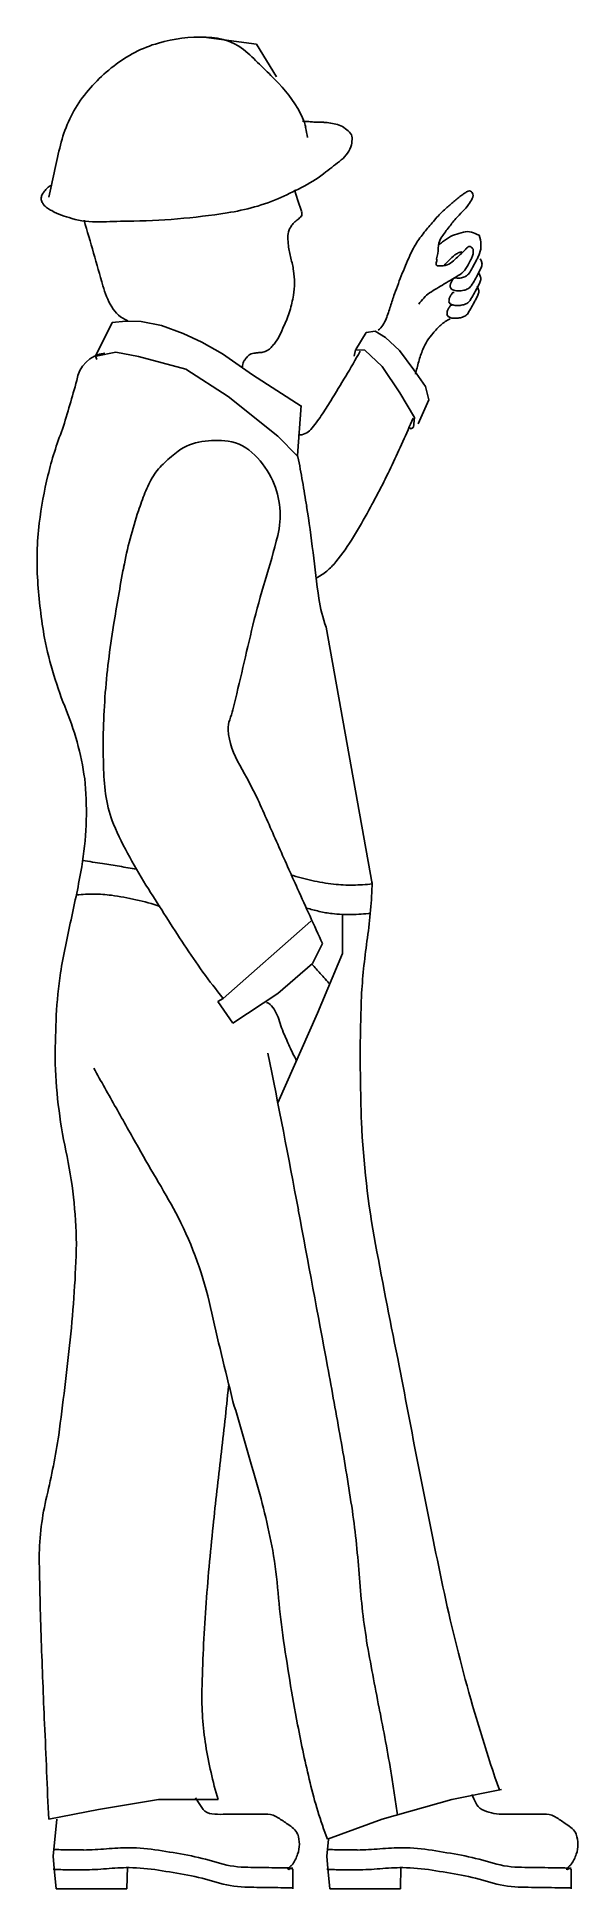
# Model space of a CAD drawing. Extents: x -6.2 to 14.8, y -0.3 to 71.7.
import ezdxf

# ---------------------------------------------------------------- set-up
doc = ezdxf.new("R2010")
doc.units = 0
doc.header["$LTSCALE"] = 254
doc.header["$MEASUREMENT"] = 0
doc.layers.get('0').update_dxf_attribs({"linetype": 'CONTINUOUS'})

msp = doc.modelspace()

# ---------------------------------------------------------------- linework, layer by layer
at = {"linetype": 'Continuous'}
for p, q in [((0.286, 71.672), (2.342, 71.402)), ((2.342, 71.402), (3.114, 70.133)), ((3.816, 65.728), (3.948, 65.313)), ((3.948, 65.313), (4.08, 64.898)), ((-3.27, 60.581), (-3.925, 59.27)), ((-2.744, 60.63), (-3.27, 60.581)), ((-2.148, 60.611), (-2.744, 60.63)), ((-1.363, 60.462), (-2.148, 60.611)), ((-0.51, 60.154), (-1.363, 60.462)), ((0.215, 59.806), (-0.51, 60.154)), ((1.009, 59.36), (0.215, 59.806)), ((6.605, 60.189), (6.2, 59.532)), ((6.948, 60.236), (6.605, 60.189)), ((7.356, 59.996), (6.948, 60.236)), ((7.899, 59.485), (7.356, 59.996)), ((-3.925, 59.27), (-3.875, 59.141)), ((-3.131, 59.419), (-3.895, 59.27)), ((-2.253, 59.252), (-3.131, 59.419)), ((-0.41, 58.764), (-2.253, 59.252)), ((2.181, 58.545), (1.009, 59.36)), ((6.133, 59.272), (6.188, 59.516)), ((6.188, 59.516), (6.554, 59.504)), ((6.554, 59.504), (7.227, 58.871)), ((8.454, 58.729), (7.899, 59.485)), ((1.229, 57.705), (-0.41, 58.764)), ((4.076, 57.328), (2.181, 58.545)), ((7.227, 58.871), (7.911, 57.844)), ((8.903, 58.092), (8.454, 58.729)), ((3.163, 56.157), (1.229, 57.705)), ((7.911, 57.844), (8.474, 56.88)), ((9.04, 57.573), (8.903, 58.092)), ((4.069, 57.349), (3.933, 55.411)), ((8.619, 56.633), (9.04, 57.573)), ((8.356, 56.444), (8.285, 56.475)), ((8.446, 56.511), (8.356, 56.444)), ((8.474, 56.88), (8.446, 56.511)), ((3.937, 55.384), (3.163, 56.157)), ((3.946, 55.357), (3.937, 55.384)), ((5.04, 48.725), (6.839, 38.747)), ((5.678, 37.536), (5.678, 36.039)), ((1.035, 34.298), (4.449, 37.303)), ((4.904, 36.426), (4.517, 35.652)), ((5.678, 36.039), (4.711, 33.718)), ((4.517, 35.652), (3.163, 34.492)), ((0.833, 34.181), (1.035, 34.298)), ((1.422, 33.331), (0.833, 34.181)), ((3.163, 34.492), (1.422, 33.331)), ((4.711, 33.718), (3.163, 30.236)), ((-3.801, 2.767), (-1.48, 3.154)), ((-1.48, 3.154), (0.068, 3.154)), ((-0.036, 3.213), (0.113, 2.99)), ((0.068, 3.154), (0.842, 3.154)), ((0.113, 2.99), (0.261, 2.767)), ((7.225, 2.38), (9.934, 3.154)), ((9.934, 3.154), (11.868, 3.541)), ((-5.735, 2.38), (-3.801, 2.767)), ((-5.425, 2.388), (-5.57, 0.941)), ((1.035, 2.574), (1.519, 2.574)), ((1.519, 2.574), (2.002, 2.574)), ((2.002, 2.574), (2.389, 2.574)), ((2.389, 2.574), (2.776, 2.574)), ((5.098, 1.606), (7.225, 2.38)), ((11.868, 2.574), (12.352, 2.574)), ((12.352, 2.574), (12.835, 2.574)), ((12.835, 2.574), (13.222, 2.574)), ((13.222, 2.574), (13.609, 2.574)), ((5.137, 1.612), (5.07, 0.941)), ((-5.57, 0.941), (-5.525, 0.471)), ((5.07, 0.941), (5.114, 0.471)), ((-5.525, 0.471), (-5.458, -0.328)), ((-2.707, -0.328), (-2.684, 0.538)), ((3.743, 0.446), (3.743, 0.059)), ((3.743, 0.059), (3.743, -0.328)), ((5.114, 0.471), (5.182, -0.328)), ((7.933, -0.328), (7.955, 0.538)), ((14.576, 0.446), (14.576, 0.059)), ((14.576, 0.059), (14.576, -0.328)), ((-5.458, -0.328), (-2.707, -0.328)), ((5.182, -0.328), (7.933, -0.328))]:
    msp.add_line(p, q, dxfattribs=at)
for centre, radius, start, end in [((-0.066, 66.543), 5.096, 106.1015, 128.20163), ((0.191, 65.623), 6.052, 88.26398, 106.021), ((0.384, 69.248), 2.424, 48.12176, 90.24161), ((-31.89, 35.489), 49.127, 44.43176, 46.37863), ((0.749, 65.425), 6.479, 127.74995, 145.2502), ((-0.296, 66.442), 4.897, 25.33994, 44.60222), ((-0.065, 66.184), 5.38, 146.94649, 167.44821), ((2.314, 67.768), 1.973, 11.37345, 22.95246), ((4.923, 76.201), 7.835, 264.19771, 265.6113), ((-19.179, 63.429), 23.899, 10.45016, 11.41089), ((6.54, 97.262), 28.958, 265.61121, 265.99371), ((4.829, 73.112), 4.748, 266.22477, 268.83688), ((4.521, 57.936), 10.431, 87.64731, 88.83653), ((4.839, 66.364), 1.997, 78.98611, 86.82547), ((3.587, 59.926), 8.556, 77.16445, 78.99834), ((5.319, 67.588), 0.701, 53.48228, 76.03326), ((3.461, 65.047), 3.849, 49.57879, 53.76137), ((5.75, 67.755), 0.303, 359.83848, 47.1114), ((5.1, 67.714), 0.954, 346.36136, 2.41682), ((132.976, 36.051), 141.791, 167.24623, 168.03645), ((4.921, 67.801), 1.149, 308.21024, 344.24167), ((1.785, 70.484), 5.195, 297.63426, 308.73568), ((-6.095, 81.243), 18.528, 306.92265, 309.26459), ((-5.611, 65.358), 0.431, 152.28289, 171.22289), ((-5.5, 65.303), 0.555, 137.78722, 152.56369), ((-2.893, 63.183), 3.915, 137.80305, 140.44426), ((-5.6, 65.645), 0.256, 100.70966, 139.06525), ((-3.291, 80.157), 16.119, 294.07742, 297.67049), ((13.315, 61.403), 5.095, 125.90807, 130.52617), ((12.639, 62.376), 3.911, 124.12403, 126.24139), ((10.903, 64.938), 0.817, 114.04605, 124.14991), ((10.609, 65.576), 0.114, 65.38386, 109.81074), ((10.599, 65.533), 0.158, 35.50029, 68.71774), ((10.52, 65.514), 0.236, 329.34669, 27.94592), ((-5.768, 65.395), 0.271, 173.74902, 205.16362), ((-5.412, 65.551), 0.66, 204.31721, 217.59701), ((-5.524, 65.475), 0.524, 218.50242, 239.22283), ((-15.28, 49.223), 18.431, 58.41813, 59.01722), ((-4.741, 66.336), 1.667, 237.84725, 252.2665), ((-2.988, 91.316), 26.806, 274.81776, 278.98064), ((-0.217, 73.987), 9.258, 278.78401, 285.53631), ((0.401, 71.776), 6.962, 285.50736, 294.47462), ((3.672, 64.758), 0.431, 5.69214, 18.89017), ((12.438, 61.91), 4.138, 131.54407, 139.21609), ((29.267, 42.741), 29.646, 130.52372, 131.31807), ((13.982, 61.18), 5.193, 134.4754, 138.54275), ((8.89, 66.368), 2.077, 314.45353, 324.59262), ((9.334, 66.083), 1.55, 323.64917, 333.60847), ((4.634, 95.521), 32.321, 252.19519, 252.94462), ((-3.895, 67.815), 3.331, 253.43474, 272.03805), ((159357.705, 45598.427), 165739.565, 195.94601295, 195.94647131), ((5.231, -208.763), 273.397, 91.6584, 91.88804), ((-2.753, 88.507), 23.988, 270.17128, 274.8226), ((4.22, 63.919), 0.666, 157.34152, 183.57439), ((4.625, 63.708), 1.121, 146.72474, 155.37184), ((4.465, 63.814), 0.929, 136.35174, 146.77513), ((4.73, 63.491), 1.345, 125.94798, 134.19684), ((3.511, 65.173), 0.732, 305.88496, 320.94076), ((3.972, 64.784), 0.13, 326.06445, 7.43264), ((12.761, 60.949), 5.005, 139.66103, 145.94091), ((29.502, 47.182), 26.679, 139.20495, 140.39761), ((17.085, 58.693), 9.167, 142.73827, 145.74314), ((17.078, 58.698), 9.158, 139.73218, 142.7398), ((11.62, 59.52), 4.737, 105.16975, 109.51798), ((10.525, 63.522), 0.588, 73.58533, 104.1775), ((10.287, 62.643), 1.498, 62.00464, 74.35709), ((9.839, 64.223), 6.293, 183.14987, 185.99709), ((6.471, 63.845), 2.904, 185.53169, 195.34618), ((11.512, 61.791), 3.499, 145.91382, 154.88244), ((8.062, 63.469), 1.343, 341.89114, 359.71945), ((10.181, 63.465), 0.777, 150.02135, 180.1832), ((1061.52, -1350.719), 1762.725, 126.639258, 126.645446), ((870.254, -1093.552), 1442.229, 126.631605, 126.639168), ((10.456, 62.796), 1.261, 109.40953, 125.60183), ((8.7, 64.935), 2.321, 315.59162, 319.20829), ((11.029, 62.926), 0.754, 128.15667, 139.23797), ((10.613, 63.426), 0.105, 55.7361, 118.64476), ((10.598, 63.361), 0.17, 21.95121, 63.87121), ((10.472, 63.343), 0.295, 358.04979, 16.1175), ((9.849, 63.542), 1.217, 3.2435, 20.3616), ((10.247, 63.557), 0.819, 338.70264, 3.81569), ((10277.4, 3001.026), 10692.875, 195.9464665, 195.9535712), ((-0.987, 61.8), 4.83, 9.41433, 15.32983), ((22.572, 56.715), 15.668, 155.24296, 158.37638), ((9.392, 62.848), 0.0755, 146.71269, 243.10589), ((9.046, 62.987), 0.299, 341.108, 12.51788), ((9.468, 63.685), 0.911, 263.07976, 282.9445), ((11.351, 61.469), 2.165, 134.822, 142.71401), ((9.537, 63.424), 0.641, 282.13543, 309.98876), ((11.493, 61.328), 2.366, 127.62113, 134.84671), ((2.183, 71.797), 11.785, 311.22158, 312.57512), ((10.417, 62.721), 0.605, 112.83571, 127.42639), ((4.009, 69.81), 9.086, 312.57485, 314.33036), ((10.44, 62.67), 0.661, 99.62513, 112.99149), ((9.774, 63.151), 0.852, 304.07876, 326.21771), ((8.871, 63.768), 1.946, 325.91008, 335.74631), ((8.434, 63.957), 2.618, 325.86963, 331.80438), ((4.432, 65.992), 6.91, 334.05194, 335.27256), ((10.077, 63.392), 0.695, 335.23001, 347.3064), ((-13.631, 75.789), 27.655, 331.79935, 332.36199), ((10.255, 63.348), 0.512, 347.74477, 358.24135), ((7.777, 64.611), 3.505, 331.89273, 334.59834), ((8.089, 64.463), 3.159, 334.59693, 337.59837), ((9.811, 63.239), 1.367, 333.22731, 340.16004), ((10.494, 62.731), 0.629, 16.81539, 30.07783), ((10.877, 62.842), 0.23, 343.00878, 17.92958), ((-0.499, 62.843), 3.249, 195.0288, 210.64815), ((0.991, 62.107), 2.821, 350.51717, 0.17564), ((0.427, 62.107), 3.385, 0.13527, 8.19415), ((34.286, 52.071), 28.269, 158.37531, 160.11249), ((81.467, -56.304), 138.469, 121.2493, 121.38772), ((20.219, 44.461), 20.551, 119.99865, 121.00246), ((10.262, 61.977), 0.393, 165.69524, 182.94597), ((9.983, 61.971), 0.114, 187.27018, 237.09547), ((10.214, 61.992), 0.343, 146.35459, 166.05577), ((11.021, 61.517), 1.278, 143.17872, 148.68631), ((5.962, 69.157), 7.966, 299.99837, 302.58757), ((10.048, 62.264), 0.0541, 60.90273, 158.95979), ((10.194, 62.93), 0.629, 259.90627, 270.07944), ((10.195, 62.943), 0.642, 270.02131, 279.9909), ((10.216, 62.812), 0.509, 280.1579, 300.09725), ((10.274, 62.722), 0.402, 299.43844, 324.48128), ((10.383, 62.21), 0.368, 298.74182, 326.02367), ((6.907, 64.425), 4.49, 327.37305, 330.83597), ((3.481, 66.337), 8.412, 330.83466, 332.68344), ((3.618, 65.766), 8.249, 332.09193, 333.24311), ((10.37, 61.668), 0.627, 16.81143, 30.11361), ((3.739, 66.302), 8.168, 332.07285, 333.23549), ((9.755, 62.672), 1.376, 333.23492, 340.12553), ((10.447, 62.161), 0.627, 16.81143, 30.11361), ((10.829, 62.272), 0.23, 342.97394, 17.92945), ((-1.137, 62.469), 4.98, 343.19241, 350.43975), ((17.859, 58.128), 10.762, 160.68482, 163.40601), ((13.603, 57.377), 6.32, 138.94772, 141.7097), ((9.668, 60.806), 1.1, 123.32136, 139.04314), ((22.32, 40.64), 24.906, 121.38768, 122.15727), ((10.903, 60.449), 1.286, 143.26786, 148.74132), ((10.213, 61.406), 0.392, 165.66031, 182.91036), ((9.934, 61.4), 0.114, 187.24474, 237.11155), ((10.166, 61.42), 0.343, 146.38788, 166.01853), ((9.922, 61.199), 0.0543, 61.19025, 158.9107), ((10.077, 61.587), 0.348, 234.08818, 251.62056), ((10.979, 60.943), 1.285, 143.26665, 148.744), ((10.125, 62.158), 0.348, 234.0777, 251.62921), ((10, 61.693), 0.0543, 61.18992, 158.90923), ((10.123, 61.741), 0.509, 252.10864, 273.45947), ((10.172, 62.312), 0.509, 252.11703, 273.44832), ((10.075, 62.653), 1.422, 273.1993, 280.94847), ((10.124, 63.219), 1.418, 273.18861, 280.96272), ((10.254, 61.772), 0.523, 279.96998, 299.4548), ((10.303, 62.341), 0.522, 279.99426, 299.50457), ((10.335, 61.639), 0.367, 298.6882, 326.05274), ((6.845, 63.859), 4.503, 327.4127, 330.86417), ((3.313, 65.292), 8.459, 330.86029, 332.6983), ((3.387, 65.787), 8.462, 330.86288, 332.7002), ((3.548, 65.269), 8.241, 332.09113, 333.24345), ((9.678, 62.179), 1.376, 333.23528, 340.12565), ((10.752, 61.778), 0.23, 342.97394, 17.92945), ((-2.247, 61.766), 1.197, 208.94627, 249.31114), ((-0.388, 62.241), 4.197, 334.62831, 343.22117), ((5.873, 61.326), 1.621, 328.28516, 338.02485), ((2.467, 62.714), 5.299, 337.88704, 343.40928), ((10.318, 59.619), 1.183, 112.45672, 133.41761), ((10.137, 60.912), 0.393, 165.67437, 182.88112), ((9.857, 60.907), 0.114, 187.20361, 237.02802), ((10.089, 60.927), 0.343, 146.38788, 166.03196), ((10, 61.093), 0.348, 234.01042, 251.56125), ((10.046, 61.245), 0.507, 252.0559, 273.4658), ((9.997, 62.153), 1.416, 273.20349, 280.98837), ((10.176, 61.278), 0.523, 280.01286, 299.51133), ((10.257, 61.146), 0.368, 298.74676, 326.06656), ((6.757, 63.372), 4.516, 327.41988, 330.86149), ((1.895, 60.691), 1.476, 319.56009, 335.20499), ((-31.723, 76.288), 38.535, 335.11435, 335.71894), ((6.657, 60.837), 0.697, 306.29086, 328.59782), ((11.058, 58.578), 2.444, 148.28223, 157.0227), ((10.79, 58.745), 2.128, 138.30213, 148.32983), ((12.338, 57.46), 4.139, 133.18192, 139.26072), ((-3.43, 58.154), 1.233, 96.39574, 172.43433), ((2.077, 58.922), 0.275, 152.19149, 173.55072), ((2.629, 58.592), 0.917, 143.53662, 150.0597), ((3.082, 58.258), 1.48, 139.49874, 143.54615), ((2.9, 58.443), 1.222, 136.68833, 140.56505), ((2.242, 59.064), 0.317, 121.93307, 136.77162), ((2.236, 59.048), 0.328, 100.70672, 119.56955), ((2.659, 56.849), 2.567, 98.42963, 100.86828), ((2.526, 57.828), 1.579, 93.4861, 98.87252), ((2.325, 61.136), 1.735, 273.48696, 278.38912), ((2.503, 59.838), 0.425, 280.1511, 294.43589), ((2.017, 60.912), 1.604, 294.36121, 298.17149), ((2.537, 59.926), 0.489, 298.94649, 318.79485), ((-3.425, 65.183), 8.438, 318.61049, 319.77885), ((-20.361, 74.194), 30.518, 329.02543, 331.13202), ((21.049, 55.672), 12.858, 164.74908, 167.00325), ((12.43, 58.023), 3.924, 157.38682, 164.75962), ((-3.97, 59.628), 5.814, 352.30088, 353.3267), ((-61.33, 98.786), 78.301, 328.2045, 329.02566), ((-82.27, 80.069), 80.608, 342.94726, 344.34457), ((-0.328, 60.416), 6.231, 320.03828, 326.27831), ((-8.871, 66.121), 16.504, 326.27159, 328.63049), ((7.34, 51.491), 13.483, 158.51272, 166.53749), ((3.962, 56.863), 0.663, 269.99459, 293.68734), ((3.995, 56.811), 0.602, 292.82179, 318.80943), ((-32.962, 74.317), 44.918, 334.59571, 337.12625), ((3.068, 50.567), 6.272, 126.99131, 133.28699), ((0.492, 53.93), 2.037, 97.91909, 126.03252), ((0.782, 52.18), 3.81, 83.26627, 98.60341), ((0.955, 54.167), 1.817, 43.73966, 81.34882), ((0.781, 52.99), 2.941, 133.21702, 146.57311), ((-0.094, 53.031), 3.362, 24.32968, 45.36852), ((-21.274, 50.14), 25.753, 9.50752, 11.68745), ((-21.961, 69.091), 32.739, 331.12611, 334.59729), ((10.887, 50.636), 17.132, 166.51571, 172.83727), ((1.596, 52.558), 3.859, 147.88694, 158.82899), ((-0.004, 53.087), 3.257, 4.96159, 24.09119), ((-372.257, -8.644), 381.626, 9.36065, 9.50778), ((11.82, 48.589), 14.826, 158.79543, 161.65549), ((-0.029, 53.062), 3.284, 346.37745, 5.35296), ((-33.723, 47.27), 38.505, 6.51246, 9.2018), ((-15.383, 65.29), 25.144, 328.74136, 331.47378), ((5.802, 51.338), 12, 173.13772, 183.85453), ((13.814, 47.876), 16.944, 161.48833, 169.18827), ((-36.246, 62.42), 40.691, 343.03755, 345.5823), ((-1.25, 56.709), 8.609, 320.79165, 328.75485), ((87.014, 61.053), 83.016, 186.51289, 187.76055), ((3.319, 52.996), 2.722, 309.96308, 320.54313), ((15.573, 51.981), 21.792, 183.81543, 189.7346), ((64.844, 38.117), 68.898, 169.1766, 171.07419), ((33.531, 41.137), 32.26, 163.03725, 166.24652), ((3.749, 52.476), 2.047, 296.04831, 310.07374), ((12.453, 51.186), 7.811, 189.89869, 198.36164), ((9.769, 51.503), 15.999, 191.56122, 202.10903), ((26.828, 43.793), 30.464, 170.52794, 175.82594), ((1679.872, -346.604), 1723.644, 166.738028, 166.794178), ((-1140.206, 315.143), 1173.035, 346.711604, 346.79411), ((-15.2, 41.349), 10.956, 6.83139, 22.16237), ((22.235, 44.123), 25.859, 175.81482, 182.05371), ((-2.899, 46.724), 4.486, 339.22931, 344.39927), ((2.242, 44.77), 1.014, 158.97892, 181.44864), ((4.712, 45.122), 3.504, 186.19582, 210.20959), ((-18.516, 31.744), 23.301, 26.21188, 29.89958), ((-17.47, 41.589), 13.191, 357.57147, 4.62304), ((5.365, 43.448), 8.976, 181.6041, 188.56683), ((0.828, 42.758), 4.387, 188.48193, 202.64709), ((-3453.555, -1489.655), 3780.162, 23.874269, 23.903146), ((11.18, 47.303), 15.693, 203.40798, 208.62649), ((-17.31, 41.577), 13.031, 350.45404, 357.59194), ((-14.749, -31.688), 72.087, 81.45526, 81.76465), ((15.732, 49.785), 20.877, 208.62072, 212.5451), ((311.184, 176.625), 336.845, 203.87424, 204.1983), ((-48.229, 47.181), 44.453, 347.22579, 349.9408), ((-10.445, -3.04), 43.118, 80.93803, 81.4553), ((-29.167, -120.477), 162.037, 80.70417, 80.94092), ((-15.924, -39.566), 80.05, 80.22487, 80.70409), ((6.184, 46.72), 8.022, 251.69815, 257.81199), ((-3.99, 31.215), 7.136, 89.91729, 95.35524), ((-3.986, 33.285), 5.066, 82.28291, 89.93433), ((-4.885, 26.717), 11.695, 77.47911, 82.23466), ((112.924, 110.468), 135.457, 212.06644, 213.15712), ((288.292, 166.51), 311.818, 204.22707, 204.44182), ((6.276, 47.138), 8.45, 257.79991, 263.60526), ((6.037, 45.061), 6.36, 263.66421, 270.45063), ((6.032, 45.849), 7.147, 270.43555, 276.47611), ((-10.838, 39.228), 17.676, 351.63075, 358.64271), ((-4.159, 29.979), 8.354, 70.83825, 77.49049), ((6.901, 46.832), 9.395, 253.80737, 256.92108), ((277.508, 161.609), 299.973, 204.44185, 204.66508), ((5.807, 42.122), 4.56, 256.91328, 263.3214), ((5.919, 43.573), 6.014, 263.86624, 271.03596), ((5.839, 48.168), 10.61, 271.02405, 275.09345), ((32.496, 28.878), 38.32, 167.22551, 170.37475), ((21.492, 50.732), 26.24, 213.15271, 218.77642), ((32.361, 32.875), 25.987, 171.636, 176.41011), ((9.685, 32.974), 15.147, 171.22025, 177.48387), ((33.166, 60.353), 37.857, 220.79569, 221.14611), ((24.829, 53.068), 26.785, 221.14618, 221.64145), ((41.767, 68.135), 49.455, 221.64748, 221.9869), ((35.286, 62.302), 40.736, 221.9869, 222.39897), ((2.604, 33.717), 0.436, 31.69446, 74.41768), ((1.157, 32.743), 2.18, 24.40108, 33.49556), ((60.55, 32.095), 54.179, 177.45342, 180.09715), ((41.522, 31.569), 47.016, 177.47728, 179.49794), ((1.246, 32.763), 2.091, 15.40887, 24.91635), ((5.989, 34.071), 2.829, 195.42018, 202.45618), ((127.117, 86.452), 134.798, 203.36622, 203.62887), ((8.992, 34.773), 5.862, 203.62356, 209.65449), ((13.337, 32.325), 18.832, 181.04696, 192.13352), ((-398.869, -49.278), 409.821, 10.59622, 11.46344), ((79.436, 32.126), 73.065, 180.09641, 182.05702), ((360.918, 235.415), 417.979, 209.18595, 209.42934), ((-2059.587, -1130.106), 2361.139, 29.386317, 29.429404), ((41.055, 31.058), 34.672, 182.5711, 190.51072), ((-23.027, 24.507), 18.363, 0.76857, 12.13589), ((85.802, 78.543), 101.285, 209.61261, 210.49496), ((-37.816, 5.741), 42.179, 28.37667, 30.49517), ((-3038.658, -543.119), 3095.405, 10.481364, 10.596185), ((-14.13, 19.008), 15.038, 12.58123, 26.79182), ((-50.353, 25.863), 45.701, 353.92626, 358.60759), ((244.916, 68.828), 242.003, 190.49841, 191.63858), ((129.971, 51.326), 132.642, 192.64732, 194.2706), ((-142.389, 35.65), 138.256, 352.38034, 353.92891), ((-244.718, -26.786), 254.156, 9.96224, 10.60395), ((415.299, 96.002), 414.437, 190.56607, 191.73925), ((-138.103, 32.927), 140.024, 353.26423, 354.38034), ((507.147, 164.309), 526.289, 196.06964, 196.39691), ((-35.416, 21.976), 30.421, 346.64125, 351.19131), ((-112.387, -3.543), 119.799, 8.60101, 9.96235), ((267.16, -14.937), 268.056, 173.26422, 173.84726), ((-27.492, 6.985), 31.016, 10.85416, 16.40091), ((4.677, 12.447), 10.789, 166.59669, 179.35724), ((90.805, 4.234), 90.662, 173.94787, 175.97265), ((-34.878, 8.753), 41.327, 4.17179, 7.81641), ((163.719, 15.09), 169.849, 180.85083, 181.94288), ((-15.618, 9.658), 18.856, 4.64304, 9.67372), ((36.173, 13.935), 29.913, 184.17001, 189.20298), ((74.091, 25.086), 65.937, 191.72936, 199.08842), ((32.435, 13.561), 29.356, 184.64508, 187.87818), ((72.901, 5.494), 72.714, 175.97197, 178.49632), ((148.861, 31.192), 147.107, 188.46481, 189.15236), ((285.038, 19.205), 291.238, 181.94276, 182.57966), ((147.534, 34.444), 143.142, 190.17756, 191.24073), ((12.117, 7.156), 11.907, 178.81485, 189.17924), ((55.417, 16.137), 52.458, 189.15225, 191.08009), ((-70.023, -8.795), 78.671, 9.30665, 11.24091), ((-1325.885, -50.765), 1321.205, 2.385979, 2.466651), ((54.417, 15.645), 51.383, 190.75655, 193.32651), ((16.814, 7.903), 16.663, 189.13665, 196.55729), ((124.037, 9.649), 129.976, 182.38599, 183.206), ((20.886, 7.699), 16.923, 193.31382, 201.10076), ((-40.732, -3.761), 48.952, 8.22038, 9.03627), ((-61.608, -6.777), 70.045, 7.65017, 8.22038), ((18.273, 6.681), 8.268, 203.78127, 206.30127), ((11.374, 3.261), 0.567, 205.32038, 240.43797), ((0.631, 3.056), 0.469, 217.9695, 266.66207), ((0.916, 5.616), 3.044, 264.1087, 272.23694), ((2.74, 1.784), 0.791, 56.11761, 87.4094), ((-2.117, -5.664), 9.682, 54.17502, 56.82288), ((2.432, 0.411), 2.098, 50.08151, 57.81305), ((11.948, 4.469), 1.904, 243.36203, 255.47979), ((11.876, 4.177), 1.603, 255.3456, 269.70687), ((13.573, 1.784), 0.791, 56.11761, 87.4094), ((8.716, -5.664), 9.682, 54.17502, 56.82288), ((13.265, 0.411), 2.098, 50.08151, 57.81305), ((3.449, 1.617), 0.521, 20.57342, 50.75779), ((2.707, 1.389), 1.297, 0.95882, 18.45314), ((14.282, 1.617), 0.521, 20.57342, 50.75779), ((13.539, 1.389), 1.297, 0.95882, 18.45314), ((-4.757, 17.948), 16.758, 267.2211, 269.24817), ((-4.342, 49.601), 48.414, 269.24804, 269.94979), ((-4.502, 12.224), 11.038, 270.61158, 275.20494), ((-2.511, -9.632), 10.908, 90.55715, 95.20504), ((-2.732, -6.699), 7.976, 80.91501, 89.17486), ((-12.038, -64.995), 67.01, 79.94298, 80.92869), ((-2.491, -9.937), 11.133, 72.98192, 78.83833), ((3.113, 1.145), 0.808, 321.27826, 336.61746), ((-0.418, 2.679), 4.658, 336.52874, 339.21258), ((3, 1.386), 1.003, 338.97045, 1.42428), ((5.882, 17.948), 16.758, 267.2211, 269.24817), ((6.298, 49.601), 48.414, 269.24804, 269.94979), ((6.137, 12.224), 11.038, 270.61158, 275.20494), ((8.128, -9.632), 10.908, 90.55715, 95.20504), ((7.906, -6.671), 7.948, 80.87177, 89.16068), ((-3.256, -76.258), 78.424, 80.04341, 80.88566), ((8.218, -9.681), 10.868, 72.93969, 78.9388), ((13.946, 1.145), 0.808, 321.27826, 336.61746), ((10.415, 2.679), 4.658, 336.52874, 339.21258), ((13.833, 1.386), 1.003, 338.97045, 1.42428), ((-4.757, 17.174), 16.758, 267.2211, 269.24817), ((-4.342, 48.827), 48.414, 269.24804, 269.94979), ((-4.502, 11.451), 11.038, 270.61158, 275.20494), ((-2.511, -10.405), 10.908, 90.55715, 95.20504), ((-2.732, -7.473), 7.976, 80.91501, 89.17486), ((-12.038, -65.769), 67.01, 79.94298, 80.92869), ((-2.491, -10.711), 11.133, 72.98192, 78.83833), ((2.083, 4.99), 4.479, 252.91878, 267.38186), ((38.581, 2332.572), 2332.345, 269.098346, 269.121264), ((-105.576, -7066.38), 7067.712, 89.113742, 89.121305), ((4.086, 0.019), 0.685, 130.00946, 141.45039), ((3.588, 0.504), 0.0696, 237.09032, 309.6426), ((3.685, 0.373), 0.0935, 50.96514, 124.05576), ((3.05, 1.252), 0.926, 310.02902, 318.51546), ((5.882, 17.174), 16.758, 267.2211, 269.24817), ((6.298, 48.827), 48.414, 269.24804, 269.94979), ((6.137, 11.451), 11.038, 270.61158, 275.20494), ((8.128, -10.405), 10.908, 90.55715, 95.20504), ((7.906, -7.445), 7.948, 80.87177, 89.16068), ((-3.256, -77.031), 78.424, 80.04341, 80.88566), ((8.218, -10.455), 10.868, 72.93969, 78.9388), ((12.723, 4.982), 4.471, 252.87674, 267.36493), ((52.731, 2548.891), 2548.692, 269.09595, 269.119098), ((-110.12, -8042.86), 8044.311, 89.1118082, 89.119142), ((14.919, 0.019), 0.685, 130.00946, 141.45039), ((14.421, 0.504), 0.0696, 237.09032, 309.6426), ((14.517, 0.373), 0.0935, 50.96514, 124.05576), ((13.883, 1.252), 0.926, 310.02902, 318.51546), ((2.083, 4.216), 4.479, 252.91878, 267.38186), ((38.581, 2331.798), 2332.345, 269.098346, 269.121264), ((-105.576, -7067.153), 7067.712, 89.113742, 89.121305), ((12.723, 4.208), 4.471, 252.87674, 267.36493), ((52.731, 2548.117), 2548.692, 269.09595, 269.119098), ((-110.12, -8043.634), 8044.311, 89.1118082, 89.119142)]:
    msp.add_arc(centre, radius, start, end, dxfattribs=at)

doc.saveas('drawing.dxf')
